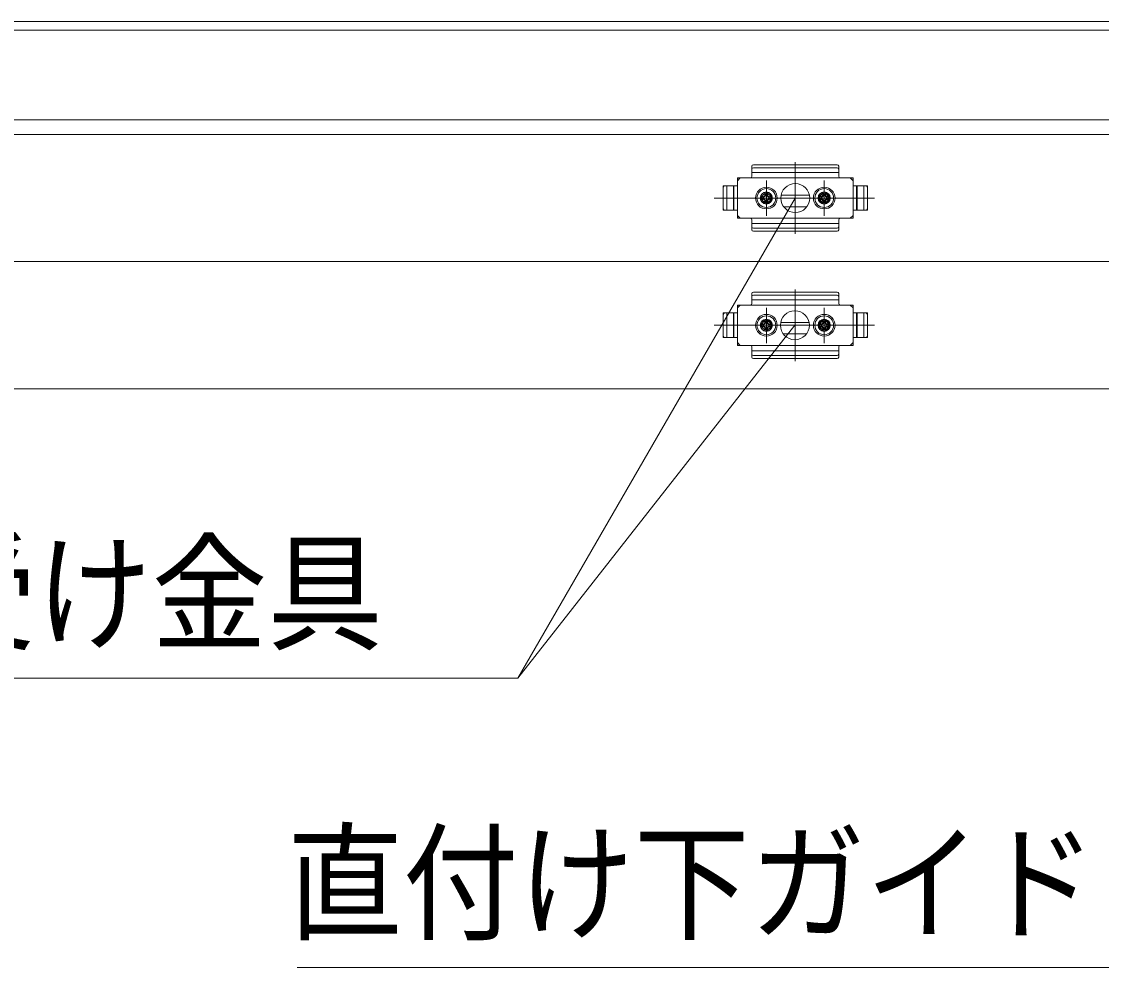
# Model space of a CAD drawing. Units: millimetres, scale not verified. Extents: x -6062 to 6062, y -3045 to 3045.
# Drawn here: x -4149.9 to -3776.7, y 1055.8 to 1382.8 of the extents above; entities that cross this region are included whole.
import ezdxf
from ezdxf.enums import TextEntityAlignment as Align

# ---------------------------------------------------------------- set-up
doc = ezdxf.new("R2010")
doc.units = ezdxf.units.MM
doc.header["$LTSCALE"] = 20
doc.layers.add('0-3_2寸法-3', color=7, linetype='Continuous', lineweight=9)
doc.layers.add('0-5_3一般', color=7, linetype='Continuous', lineweight=9)
doc.styles.add('ＭＳ ゴシック', font='')
doc.styles.get('ＭＳ ゴシック').set_extended_font_data('MS Gothic')

# ---------------------------------------------------------------- blocks, each defined once
blk = doc.blocks.new('グループ-106')
at = {"layer": '0-5_3一般'}
for p, q in [((-59682, 27656.9), (-36318, 27656.9)), ((-36340, 27596.9), (-59640, 27596.9)), ((-36318, 26976.9), (-59682, 26976.9)), ((-59640, 26976.9), (-36340, 26976.9)), ((-59990, 26876.9), (11350, 26876.9)), ((-42200, 26636.1), (-42200, 26656.7)), ((-41610, 26666.7), (-42190, 26666.7)), ((-41610, 26646.1), (-42190, 26646.1)), ((-41900, 26685.4), (-41900, 26189.2)), ((-42300, 26296.9), (-42300, 26576.9)), ((-42280, 26576.9), (-42300, 26556.9)), ((-42290, 26576.9), (-41510, 26576.9)), ((-42200, 26636.1), (-42200, 26586.9)), ((-41600, 26613.9), (-42200, 26613.9)), ((-41900, 26594.2), (-41900, 26273.1)), ((-41600, 26586.9), (-41600, 26636.1)), ((-41500, 26576.9), (-41590, 26576.9)), ((-41500, 26556.9), (-41520, 26576.9)), ((-41500, 26576.9), (-41500, 26296.9)), ((-42398, 26351.9), (-42398, 26521.9)), ((-42398, 26521.9), (-42300, 26521.9)), ((-42398, 26511.9), (-42398, 26361.9)), ((-42374, 26521.9), (-42374, 26351.9)), ((-42328, 26521.9), (-42328, 26351.9)), ((-42324, 26351.9), (-42324, 26521.9)), ((-42300, 26521.9), (-42300, 26566.9)), ((-42300, 26351.9), (-42300, 26521.9)), ((-42100, 26313.9), (-42100, 26558.3)), ((-42100, 26541.9), (-42100, 26331.9)), ((-42100, 26513.4), (-42100, 26361.5)), ((-41700, 26313.9), (-41700, 26558.3)), ((-41700, 26541.9), (-41700, 26331.9)), ((-41500, 26566.9), (-41500, 26521.9)), ((-41500, 26521.9), (-41412, 26521.9)), ((-41500, 26521.9), (-41500, 26351.9)), ((-41500, 26521.9), (-41402, 26521.9)), ((-41476, 26521.9), (-41476, 26351.9)), ((-41472, 26351.9), (-41472, 26521.9)), ((-41426, 26351.9), (-41426, 26521.9)), ((-41402, 26521.9), (-41402, 26351.9)), ((-41402, 26361.9), (-41402, 26511.9)), ((-41363.1, 26436.9), (-42461.1, 26436.9)), ((-42451.7, 26436.9), (-41353.7, 26436.9)), ((-42223, 26436.9), (-41975, 26436.9)), ((-42165, 26436.9), (-41995, 26436.9)), ((-42144, 26436.9), (-42056, 26436.9)), ((-42116.7, 26442.9), (-42119.8, 26442.9)), ((-42116.7, 26430.9), (-42119.8, 26430.8)), ((-42100, 26392.9), (-42100, 26480.9)), ((-42083.3, 26442.9), (-42080.2, 26442.9)), ((-42083.3, 26430.9), (-42080.2, 26430.8)), ((-41823, 26436.9), (-41575, 26436.9)), ((-41744, 26436.9), (-41656, 26436.9)), ((-41740.1, 26445.5), (-41720.5, 26446.6)), ((-41719.8, 26442.9), (-41740.1, 26445.5)), ((-41719.8, 26430.8), (-41740.1, 26428.3)), ((-41740.1, 26428.3), (-41720.5, 26427.2)), ((-41720.5, 26446.6), (-41713.2, 26450)), ((-41716.7, 26442.9), (-41720.5, 26446.6)), ((-41716.7, 26430.9), (-41720.5, 26427.2)), ((-41720.5, 26427.2), (-41713.2, 26423.7)), ((-41716.7, 26442.9), (-41719.8, 26442.9)), ((-41716.7, 26430.9), (-41719.8, 26430.8)), ((-41709.4, 26446.3), (-41716.7, 26442.9)), ((-41709.4, 26427.5), (-41716.7, 26430.9)), ((-41709.7, 26457.4), (-41713.2, 26450)), ((-41713.2, 26450), (-41709.4, 26446.3)), ((-41713.2, 26423.7), (-41709.4, 26427.5)), ((-41709.7, 26416.4), (-41713.2, 26423.7)), ((-41708.6, 26477.1), (-41709.7, 26457.4)), ((-41706, 26453.6), (-41709.7, 26457.4)), ((-41709.4, 26446.3), (-41706, 26453.6)), ((-41709.4, 26427.5), (-41706, 26420.1)), ((-41706.1, 26456.7), (-41708.6, 26477.1)), ((-41706, 26453.6), (-41706.1, 26456.7)), ((-41700, 26392.9), (-41700, 26480.9)), ((-41694, 26453.6), (-41690.3, 26457.4)), ((-41694, 26453.6), (-41693.9, 26456.7)), ((-41690.6, 26446.3), (-41694, 26453.6)), ((-41690.6, 26427.5), (-41694, 26420.1)), ((-41693.9, 26456.7), (-41691.4, 26477.1)), ((-41691.4, 26477.1), (-41690.3, 26457.4)), ((-41686.8, 26450), (-41690.6, 26446.3)), ((-41690.6, 26446.3), (-41683.3, 26442.9)), ((-41690.6, 26427.5), (-41683.3, 26430.9)), ((-41686.8, 26423.7), (-41690.6, 26427.5)), ((-41690.3, 26457.4), (-41686.8, 26450)), ((-41690.3, 26416.4), (-41686.8, 26423.7)), ((-41679.5, 26446.6), (-41686.8, 26450)), ((-41679.5, 26427.2), (-41686.8, 26423.7)), ((-41683.3, 26442.9), (-41679.5, 26446.6)), ((-41683.3, 26442.9), (-41680.2, 26442.9)), ((-41683.3, 26430.9), (-41680.2, 26430.8)), ((-41683.3, 26430.9), (-41679.5, 26427.2)), ((-41680.2, 26442.9), (-41659.9, 26445.5)), ((-41680.2, 26430.8), (-41659.9, 26428.3)), ((-41659.9, 26445.5), (-41679.5, 26446.6)), ((-41659.9, 26428.3), (-41679.5, 26427.2)), ((-42300, 26351.9), (-42398, 26351.9)), ((-42300, 26306.9), (-42300, 26351.9)), ((-41706, 26420.1), (-41709.7, 26416.4)), ((-41708.6, 26396.7), (-41709.7, 26416.4)), ((-41706.1, 26417.1), (-41708.6, 26396.7)), ((-41706, 26420.1), (-41706.1, 26417.1)), ((-41694, 26420.1), (-41693.9, 26417.1)), ((-41694, 26420.1), (-41690.3, 26416.4)), ((-41693.9, 26417.1), (-41691.4, 26396.7)), ((-41691.4, 26396.7), (-41690.3, 26416.4)), ((-41412, 26351.9), (-41500, 26351.9)), ((-41500, 26351.9), (-41500, 26306.9)), ((-41402, 26351.9), (-41500, 26351.9)), ((-42300, 26316.9), (-42280, 26296.9)), ((-42300, 26296.9), (-42210, 26296.9)), ((-41510, 26296.9), (-42290, 26296.9)), ((-42200, 26286.9), (-42200, 26237.7)), ((-41600, 26237.7), (-41600, 26286.9)), ((-41590, 26296.9), (-41500, 26296.9)), ((-41520, 26296.9), (-41500, 26316.9)), ((-42200, 26259.9), (-41600, 26259.9)), ((-42190, 26227.7), (-41610, 26227.7)), ((-42190, 26207.1), (-41610, 26207.1)), ((-41600, 26237.7), (-41600, 26227.7)), ((-41600, 26217.1), (-41600, 26227.7)), ((-59990, 25996.9), (11350, 25996.9)), ((-42200, 25756.1), (-42200, 25776.7)), ((-42200, 25756.1), (-42200, 25706.9)), ((-41610, 25786.7), (-42190, 25786.7)), ((-41610, 25766.1), (-42190, 25766.1)), ((-41900, 25805.4), (-41900, 25309.2)), ((-41600, 25766.1), (-41600, 25776.7)), ((-41600, 25756.1), (-41600, 25766.1)), ((-41600, 25706.9), (-41600, 25756.1)), ((-42280, 25696.9), (-42300, 25676.9)), ((-42300, 25696.9), (-42300, 25641.9)), ((-42210, 25696.9), (-42300, 25696.9)), ((-42300, 25416.9), (-42300, 25696.9)), ((-42300, 25641.9), (-42300, 25686.9)), ((-42290, 25696.9), (-41510, 25696.9)), ((-41600, 25733.9), (-42200, 25733.9)), ((-42100, 25433.9), (-42100, 25678.3)), ((-41900, 25714.2), (-41900, 25393.1)), ((-41700, 25433.9), (-41700, 25678.3)), ((-41500, 25696.9), (-41590, 25696.9)), ((-41500, 25676.9), (-41520, 25696.9)), ((-41500, 25696.9), (-41500, 25416.9)), ((-41500, 25686.9), (-41500, 25641.9)), ((-42398, 25641.9), (-42300, 25641.9)), ((-42398, 25471.9), (-42398, 25641.9)), ((-42398, 25631.9), (-42398, 25481.9)), ((-42300, 25641.9), (-42388, 25641.9)), ((-42374, 25641.9), (-42374, 25471.9)), ((-42328, 25641.9), (-42328, 25471.9)), ((-42324, 25471.9), (-42324, 25641.9)), ((-42300, 25471.9), (-42300, 25641.9)), ((-42100, 25661.9), (-42100, 25451.9)), ((-42100, 25633.4), (-42100, 25481.5)), ((-42100, 25512.9), (-42100, 25600.9)), ((-41700, 25661.9), (-41700, 25451.9)), ((-41700, 25512.9), (-41700, 25600.9)), ((-41500, 25641.9), (-41402, 25641.9)), ((-41500, 25641.9), (-41500, 25471.9)), ((-41500, 25641.9), (-41412, 25641.9)), ((-41476, 25641.9), (-41476, 25471.9)), ((-41472, 25471.9), (-41472, 25641.9)), ((-41426, 25471.9), (-41426, 25641.9)), ((-41402, 25641.9), (-41402, 25471.9)), ((-41402, 25481.9), (-41402, 25631.9)), ((-41363.1, 25556.9), (-42461.1, 25556.9)), ((-42451.7, 25556.9), (-41353.7, 25556.9)), ((-42223, 25556.9), (-41975, 25556.9)), ((-42205, 25556.9), (-42185, 25556.9)), ((-42185, 25556.9), (-42165, 25556.9)), ((-42165, 25556.9), (-41995, 25556.9)), ((-42144, 25556.9), (-42056, 25556.9)), ((-42140.1, 25565.5), (-42120.5, 25566.6)), ((-42119.8, 25562.9), (-42140.1, 25565.5)), ((-42119.8, 25550.8), (-42140.1, 25548.3)), ((-42140.1, 25548.3), (-42120.5, 25547.2)), ((-42120.5, 25566.6), (-42113.2, 25570)), ((-42116.7, 25562.9), (-42120.5, 25566.6)), ((-42116.7, 25550.9), (-42120.5, 25547.2)), ((-42120.5, 25547.2), (-42113.2, 25543.7)), ((-42116.7, 25562.9), (-42119.8, 25562.9)), ((-42116.7, 25550.9), (-42119.8, 25550.8)), ((-42109.4, 25566.3), (-42116.7, 25562.9)), ((-42109.4, 25547.5), (-42116.7, 25550.9)), ((-42109.7, 25577.4), (-42113.2, 25570)), ((-42113.2, 25570), (-42109.4, 25566.3)), ((-42113.2, 25543.7), (-42109.4, 25547.5)), ((-42109.7, 25536.4), (-42113.2, 25543.7)), ((-42108.6, 25597.1), (-42109.7, 25577.4)), ((-42106, 25573.6), (-42109.7, 25577.4)), ((-42106, 25540.1), (-42109.7, 25536.4)), ((-42108.6, 25516.7), (-42109.7, 25536.4)), ((-42109.4, 25566.3), (-42106, 25573.6)), ((-42109.4, 25547.5), (-42106, 25540.1)), ((-42106.1, 25576.7), (-42108.6, 25597.1)), ((-42106.1, 25537.1), (-42108.6, 25516.7)), ((-42106, 25573.6), (-42106.1, 25576.7)), ((-42106, 25540.1), (-42106.1, 25537.1)), ((-42094, 25573.6), (-42090.3, 25577.4)), ((-42094, 25573.6), (-42093.9, 25576.7)), ((-42090.6, 25566.3), (-42094, 25573.6)), ((-42090.6, 25547.5), (-42094, 25540.1)), ((-42094, 25540.1), (-42093.9, 25537.1)), ((-42094, 25540.1), (-42090.3, 25536.4)), ((-42093.9, 25576.7), (-42091.4, 25597.1)), ((-42093.9, 25537.1), (-42091.4, 25516.7)), ((-42091.4, 25597.1), (-42090.3, 25577.4)), ((-42091.4, 25516.7), (-42090.3, 25536.4)), ((-42086.8, 25570), (-42090.6, 25566.3)), ((-42090.6, 25566.3), (-42083.3, 25562.9)), ((-42090.6, 25547.5), (-42083.3, 25550.9)), ((-42086.8, 25543.7), (-42090.6, 25547.5)), ((-42090.3, 25577.4), (-42086.8, 25570)), ((-42090.3, 25536.4), (-42086.8, 25543.7)), ((-42079.5, 25566.6), (-42086.8, 25570)), ((-42079.5, 25547.2), (-42086.8, 25543.7)), ((-42083.3, 25562.9), (-42079.5, 25566.6)), ((-42083.3, 25562.9), (-42080.2, 25562.9)), ((-42083.3, 25550.9), (-42080.2, 25550.8)), ((-42083.3, 25550.9), (-42079.5, 25547.2)), ((-42080.2, 25562.9), (-42059.9, 25565.5)), ((-42080.2, 25550.8), (-42059.9, 25548.3)), ((-42059.9, 25565.5), (-42079.5, 25566.6)), ((-42059.9, 25548.3), (-42079.5, 25547.2)), ((-41823, 25556.9), (-41575, 25556.9)), ((-41805, 25556.9), (-41785, 25556.9)), ((-41785, 25556.9), (-41765, 25556.9)), ((-41765, 25556.9), (-41595, 25556.9)), ((-41744, 25556.9), (-41656, 25556.9)), ((-41716.7, 25562.9), (-41719.8, 25562.9)), ((-41716.7, 25550.9), (-41719.8, 25550.8)), ((-41683.3, 25562.9), (-41680.2, 25562.9)), ((-41683.3, 25550.9), (-41680.2, 25550.8)), ((-42300, 25471.9), (-42398, 25471.9)), ((-42388, 25471.9), (-42300, 25471.9)), ((-42300, 25426.9), (-42300, 25471.9)), ((-42300, 25471.9), (-42300, 25416.9)), ((-41402, 25471.9), (-41500, 25471.9)), ((-41500, 25471.9), (-41500, 25426.9)), ((-41412, 25471.9), (-41500, 25471.9)), ((-42300, 25436.9), (-42280, 25416.9)), ((-42300, 25416.9), (-42210, 25416.9)), ((-41510, 25416.9), (-42290, 25416.9)), ((-42200, 25406.9), (-42200, 25357.7)), ((-42200, 25379.9), (-41600, 25379.9)), ((-41600, 25357.7), (-41600, 25406.9)), ((-41590, 25416.9), (-41500, 25416.9)), ((-41520, 25416.9), (-41500, 25436.9)), ((-42200, 25357.7), (-42200, 25347.7)), ((-42200, 25347.7), (-42200, 25337.1)), ((-42190, 25347.7), (-41610, 25347.7)), ((-42190, 25327.1), (-41610, 25327.1)), ((-41600, 25357.7), (-41600, 25347.7)), ((-41600, 25337.1), (-41600, 25347.7)), ((-59990, 25116.9), (11350, 25116.9))]:
    blk.add_line(p, q, dxfattribs=at)
for points in [[(-41600, 26636.1), (-41600, 26646.1), (-41600, 26656.7)], [(-42210, 26576.9), (-42300, 26576.9), (-42300, 26521.9), (-42388, 26521.9)], [(-42205, 26436.9), (-42185, 26436.9), (-42165, 26436.9)], [(-42119.8, 26442.9), (-42140.1, 26445.5), (-42120.5, 26446.6)], [(-42119.8, 26430.8), (-42140.1, 26428.3), (-42120.5, 26427.2)], [(-42109.4, 26446.3), (-42116.7, 26442.9), (-42120.5, 26446.6), (-42113.2, 26450)], [(-42109.4, 26427.5), (-42106, 26420.1), (-42109.7, 26416.4), (-42113.2, 26423.7)], [(-42106, 26453.6), (-42106.1, 26456.7), (-42108.6, 26477.1), (-42109.7, 26457.4)], [(-42094, 26453.6), (-42093.9, 26456.7), (-42091.4, 26477.1), (-42090.3, 26457.4)], [(-42090.6, 26446.3), (-42094, 26453.6), (-42090.3, 26457.4), (-42086.8, 26450)], [(-42090.6, 26427.5), (-42083.3, 26430.9), (-42079.5, 26427.2), (-42086.8, 26423.7)], [(-42080.2, 26442.9), (-42059.9, 26445.5), (-42079.5, 26446.6)], [(-42080.2, 26430.8), (-42059.9, 26428.3), (-42079.5, 26427.2)], [(-41805, 26436.9), (-41785, 26436.9), (-41765, 26436.9), (-41595, 26436.9)], [(-42388, 26351.9), (-42300, 26351.9), (-42300, 26296.9)], [(-42106, 26420.1), (-42106.1, 26417.1), (-42108.6, 26396.7), (-42109.7, 26416.4)], [(-42094, 26420.1), (-42093.9, 26417.1), (-42091.4, 26396.7), (-42090.3, 26416.4)], [(-42200, 26237.7), (-42200, 26227.7), (-42200, 26217.1)], [(-59990, 25116.9), (-59990, 25996.9), (11350, 25996.9), (11350, 25116.9)], [(-41719.8, 25562.9), (-41740.1, 25565.5), (-41720.5, 25566.6)], [(-41719.8, 25550.8), (-41740.1, 25548.3), (-41720.5, 25547.2)], [(-41709.4, 25566.3), (-41716.7, 25562.9), (-41720.5, 25566.6), (-41713.2, 25570)], [(-41709.4, 25547.5), (-41706, 25540.1), (-41709.7, 25536.4), (-41713.2, 25543.7)], [(-41706, 25573.6), (-41706.1, 25576.7), (-41708.6, 25597.1), (-41709.7, 25577.4)], [(-41706, 25540.1), (-41706.1, 25537.1), (-41708.6, 25516.7), (-41709.7, 25536.4)], [(-41694, 25573.6), (-41693.9, 25576.7), (-41691.4, 25597.1), (-41690.3, 25577.4)], [(-41690.6, 25566.3), (-41694, 25573.6), (-41690.3, 25577.4), (-41686.8, 25570)], [(-41694, 25540.1), (-41693.9, 25537.1), (-41691.4, 25516.7), (-41690.3, 25536.4)], [(-41690.6, 25547.5), (-41683.3, 25550.9), (-41679.5, 25547.2), (-41686.8, 25543.7)], [(-41680.2, 25562.9), (-41659.9, 25565.5), (-41679.5, 25566.6)], [(-41680.2, 25550.8), (-41659.9, 25548.3), (-41679.5, 25547.2)]]:
    blk.add_lwpolyline(points, dxfattribs=at)
for points in [[(-42109.4, 26427.5), (-42116.7, 26430.9), (-42120.5, 26427.2), (-42113.2, 26423.7)], [(-42109.4, 26446.3), (-42106, 26453.6), (-42109.7, 26457.4), (-42113.2, 26450)], [(-42090.6, 26427.5), (-42094, 26420.1), (-42090.3, 26416.4), (-42086.8, 26423.7)], [(-42090.6, 26446.3), (-42083.3, 26442.9), (-42079.5, 26446.6), (-42086.8, 26450)], [(-41709.4, 25547.5), (-41716.7, 25550.9), (-41720.5, 25547.2), (-41713.2, 25543.7)], [(-41709.4, 25566.3), (-41706, 25573.6), (-41709.7, 25577.4), (-41713.2, 25570)], [(-41690.6, 25547.5), (-41694, 25540.1), (-41690.3, 25536.4), (-41686.8, 25543.7)], [(-41690.6, 25566.3), (-41683.3, 25562.9), (-41679.5, 25566.6), (-41686.8, 25570)]]:
    blk.add_lwpolyline(points, close=True, dxfattribs=at)
for centre, radius in [((-42100, 26436.9), 75), ((-42100, 26436.9), 65), ((-41700, 26436.9), 75), ((-41700, 26436.9), 65), ((-42100, 26436.9), 42), ((-42100, 26436.9), 40), ((-42100, 26436.9), 40), ((-42100, 26436.9), 32.4), ((-42100, 26436.9), 30), ((-41700, 26436.9), 42), ((-41700, 26436.9), 40), ((-41700, 26436.9), 40), ((-41700, 26436.9), 32.4), ((-41700, 26436.9), 30), ((-42100, 25556.9), 75), ((-42100, 25556.9), 65), ((-41700, 25556.9), 75), ((-41700, 25556.9), 65), ((-42100, 25556.9), 42), ((-42100, 25556.9), 40), ((-42100, 25556.9), 40), ((-42100, 25556.9), 32.4), ((-42100, 25556.9), 30), ((-41700, 25556.9), 42), ((-41700, 25556.9), 40), ((-41700, 25556.9), 40), ((-41700, 25556.9), 32.4), ((-41700, 25556.9), 30)]:
    blk.add_circle(centre, radius, dxfattribs=at)
for centre, radius, start, end in [((-42190, 26656.7), 10, 90, 180), ((-42190, 26636.1), 10, 90, 180), ((-41610, 26656.7), 10, 0, 90), ((-41610, 26636.1), 10, 0, 90), ((-42290, 26566.9), 10, 90, 180), ((-42210, 26586.9), 10, 270, 0), ((-41590, 26586.9), 10, 180, 270), ((-41510, 26566.9), 10, 0, 90), ((-42388, 26511.9), 10, 90, 180), ((-41412, 26511.9), 10, 0, 90), ((-42095, 26436.9), 46, 169.19486, 180), ((-42095, 26436.9), 46, 180, 190.80514), ((-42100, 26436.9), 20.7, 162.98773, 197.01227), ((-42100, 26431.9), 46, 79.19486, 100.80514), ((-42100, 26436.9), 20.7, 72.98773, 107.01227), ((-42100, 26436.9), 20.7, 342.98773, 17.01227), ((-42105, 26436.9), 46, 0, 10.80514), ((-42105, 26436.9), 46, 349.19486, 0), ((-41695, 26436.9), 46, 169.19486, 180), ((-41695, 26436.9), 46, 180, 190.80514), ((-41700, 26436.9), 20.7, 162.98773, 197.01227), ((-41700, 26431.9), 46, 79.19486, 100.80514), ((-41700, 26436.9), 20.7, 72.98773, 107.01227), ((-41700, 26436.9), 20.7, 342.98773, 17.01227), ((-41705, 26436.9), 46, 0, 10.80514), ((-41705, 26436.9), 46, 349.19486, 0), ((-42388, 26361.9), 10, 180, 270), ((-42100, 26441.8), 46, 259.19486, 280.80514), ((-42100, 26436.9), 20.7, 252.98773, 287.01227), ((-41700, 26441.8), 46, 259.19486, 280.80514), ((-41700, 26436.9), 20.7, 252.98773, 287.01227), ((-41412, 26361.9), 10, 270, 0), ((-42290, 26306.9), 10, 180, 270), ((-42210, 26286.9), 10, 0, 90), ((-41590, 26286.9), 10, 90, 180), ((-41510, 26306.9), 10, 270, 0), ((-42190, 26237.7), 10, 180, 270), ((-42190, 26217.1), 10, 180, 270), ((-41610, 26237.7), 10, 270, 0), ((-41610, 26217.1), 10, 270, 0), ((-42190, 25776.7), 10, 90, 180), ((-42190, 25756.1), 10, 90, 180), ((-41610, 25776.7), 10, 0, 90), ((-41610, 25756.1), 10, 0, 90), ((-42290, 25686.9), 10, 90, 180), ((-42210, 25706.9), 10, 270, 0), ((-41590, 25706.9), 10, 180, 270), ((-41510, 25686.9), 10, 0, 90), ((-42388, 25631.9), 10, 90, 180), ((-41412, 25631.9), 10, 0, 90), ((-42095, 25556.9), 46, 169.19486, 180), ((-42095, 25556.9), 46, 180, 190.80514), ((-42100, 25556.9), 20.7, 162.98773, 197.01227), ((-42100, 25551.9), 46, 79.19486, 100.80514), ((-42100, 25556.9), 20.7, 72.98773, 107.01227), ((-42100, 25556.9), 20.7, 252.98773, 287.01227), ((-42100, 25556.9), 20.7, 342.98773, 17.01227), ((-42105, 25556.9), 46, 0, 10.80514), ((-42105, 25556.9), 46, 349.19486, 0), ((-41695, 25556.9), 46, 169.19486, 180), ((-41695, 25556.9), 46, 180, 190.80514), ((-41700, 25556.9), 20.7, 162.98773, 197.01227), ((-41700, 25551.9), 46, 79.19486, 100.80514), ((-41700, 25556.9), 20.7, 72.98773, 107.01227), ((-41700, 25556.9), 20.7, 252.98773, 287.01227), ((-41700, 25556.9), 20.7, 342.98773, 17.01227), ((-41705, 25556.9), 46, 0, 10.80514), ((-41705, 25556.9), 46, 349.19486, 0), ((-42388, 25481.9), 10, 180, 270), ((-42100, 25561.8), 46, 259.19486, 280.80514), ((-41700, 25561.8), 46, 259.19486, 280.80514), ((-41412, 25481.9), 10, 270, 0), ((-42290, 25426.9), 10, 180, 270), ((-42210, 25406.9), 10, 0, 90), ((-41590, 25406.9), 10, 90, 180), ((-41510, 25426.9), 10, 270, 0), ((-42190, 25357.7), 10, 180, 270), ((-42190, 25337.1), 10, 180, 270), ((-41610, 25357.7), 10, 270, 0), ((-41610, 25337.1), 10, 270, 0)]:
    blk.add_arc(centre, radius, start, end, dxfattribs=at)
blk = doc.blocks.new('グループ-107')
at = {"layer": '0-5_3一般'}
blk.add_blockref('グループ-106', (0, 0), dxfattribs=at)

msp = doc.modelspace()

# ---------------------------------------------------------------- linework, layer by layer
at = {"layer": '0-3_2寸法-3'}
for p, q in [((-3882.33, 1326.84), (-3882.67, 1326.84)), ((-3882.33, 1326.84), (-3882.67, 1326.84)), ((-3877.61, 1322.84), (-3887.39, 1322.84)), ((-3878.5, 1318.84), (-3886.5, 1318.84)), ((-3882.48, 1282.84), (-3882.79, 1282.84)), ((-3882.48, 1282.84), (-3882.79, 1282.84)), ((-3882.64, 1277.84), (-3978.34, 1155.84)), ((-3877.74, 1278.84), (-3887.53, 1278.84)), ((-3878.64, 1274.84), (-3886.63, 1274.84))]:
    msp.add_line(p, q, dxfattribs=at)
for points in [[(-3882.5, 1321.84), (-3978.34, 1155.84), (-4382.71, 1155.84)], [(-3593.69, 1306.89), (-3738.63, 1055.84), (-4054.64, 1055.84)]]:
    msp.add_lwpolyline(points, dxfattribs=at)
for centre in [(-3882.5, 1321.84), (-3882.5, 1321.84), (-3882.64, 1277.84), (-3882.64, 1277.84)]:
    msp.add_circle(centre, 5.01, dxfattribs=at)

# ---------------------------------------------------------------- block references
at = {"layer": '0-5_3一般', "xscale": 0.05, "yscale": 0.05}
msp.add_blockref('グループ-107', (-1787.5, 0), dxfattribs=at)

# ---------------------------------------------------------------- texts
at = {"layer": '0-3_2寸法-3', "style": 'ＭＳ ゴシック', "width": 0.9}
for s, p in [('スライド式受け金具', (-4384.64, 1159.19)), ('直付け下ガイド', (-4058.09, 1059.02))]:
    msp.add_text(s, height=32.55, dxfattribs=at).set_placement(p, align=Align.BOTTOM_LEFT)

doc.saveas('drawing.dxf')
